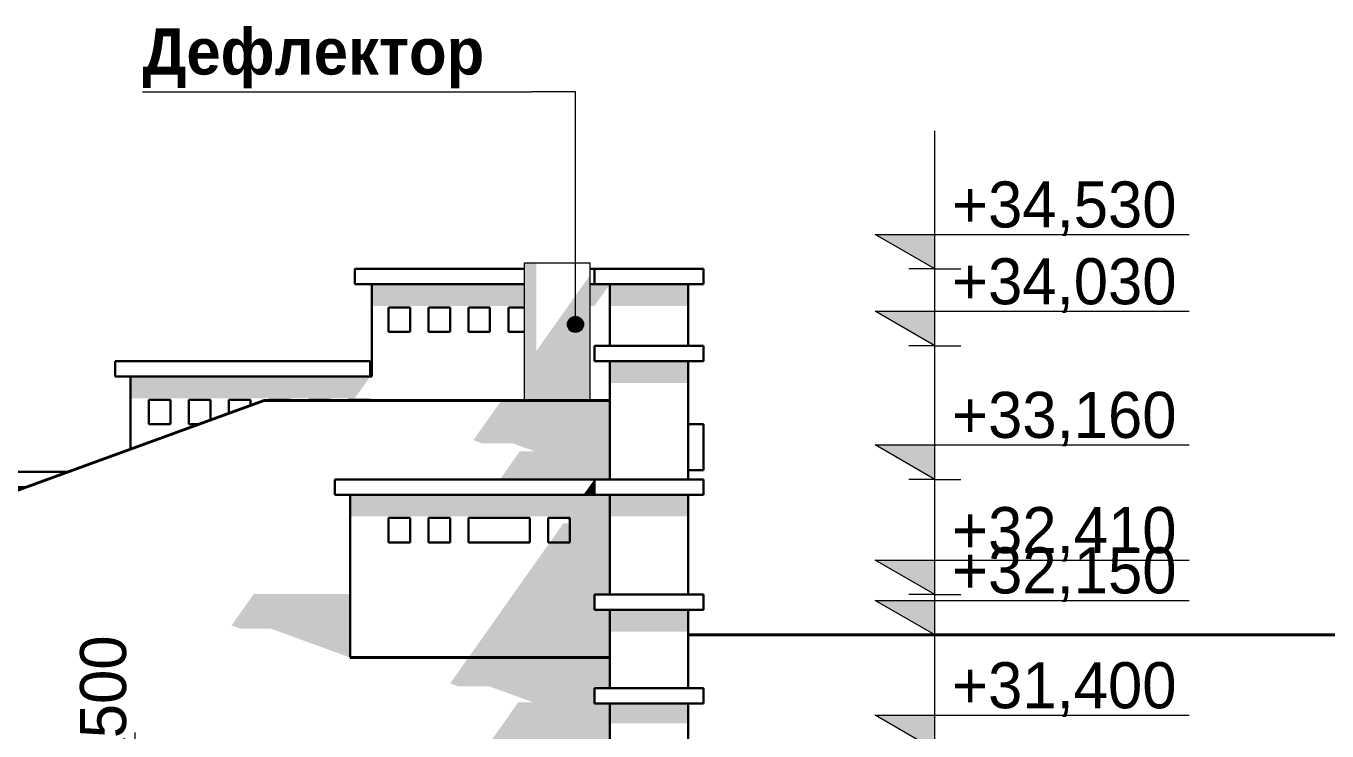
# Model space of a CAD drawing. Extents: x 433743 to 1380979, y -3599 to 36112.
# Drawn here: x 455768 to 464238, y 31522 to 36112 of the extents above; entities that cross this region are included whole.
import ezdxf
from ezdxf.enums import TextEntityAlignment as Align

# ---------------------------------------------------------------- set-up
doc = ezdxf.new("R2010")
doc.units = 0
doc.header["$MEASUREMENT"] = 0
for name, color, linetype, lineweight in [('0_Ном_пера__1', 7, 'Continuous', 13), ('0_Ном_пера__120', 7, 'Continuous', 13), ('0_Ном_пера__61', 7, 'Continuous', 40), ('0_Ном_пера__7', 7, 'Continuous', 5), ('Двери ArchiCAD_Ном_пера__41', 7, 'Continuous', 30), ('Интерьер- Перегородка_Ном_пера__41', 7, 'Continuous', 30), ('Интерьер- Перегородка_Ном_пера__7', 7, 'Continuous', 5), ('Колонны_Ном_пера__21', 7, 'Continuous', 20), ('Колонны_Ном_пера__7', 7, 'Continuous', 5), ('Крыши_Ном_пера__61', 7, 'Continuous', 40), ('Крыши_Ном_пера__7', 7, 'Continuous', 5), ('Перекрытия_Ном_пера__41', 7, 'Continuous', 30), ('Перекрытия_Ном_пера__7', 7, 'Continuous', 5), ('Стены наружные_Ном_пера__41', 7, 'Continuous', 30), ('Стены наружные_Ном_пера__7', 7, 'Continuous', 5)]:
    doc.layers.add(name, color=color, linetype=linetype, lineweight=lineweight)
doc.layers.add('0_Ном_пера__98', color=7, linetype='Continuous', lineweight=13, true_color=0x001f3e)
for name, color, linetype in [('Двери ArchiCAD', 7, 'Continuous'), ('Интерьер- Перегородка', 7, 'Continuous'), ('Колонны', 7, 'Continuous'), ('Крыши', 7, 'Continuous'), ('Перекрытия', 7, 'Continuous'), ('Стены наружные', 7, 'Continuous')]:
    doc.layers.add(name, color=color, linetype=linetype)
doc.styles.add('СГЕНЕРИР_СТИЛЬ_1', font='')
doc.styles.add('СГЕНЕРИР_СТИЛЬ_2', font='')
doc.styles.add('СГЕНЕРИР_СТИЛЬ_3', font='')
doc.styles.get('СГЕНЕРИР_СТИЛЬ_1').set_extended_font_data('Century Gothic')
doc.styles.get('СГЕНЕРИР_СТИЛЬ_2').set_extended_font_data('Century Gothic', bold=True)
doc.styles.get('СГЕНЕРИР_СТИЛЬ_3').set_extended_font_data('Arial Unicode MS Кириллический')
doc.dimstyles.new('СГЕНЕРИР_СТИЛЬ__2', dxfattribs={"dimtxt": 300, "dimasz": 142.5, "dimexe": 0.18, "dimexo": 300, "dimgap": 0.09, "dimtad": 1, "dimdec": 0, "dimzin": 0, "dimdsep": 46, "dimtxsty": 'СГЕНЕРИР_СТИЛЬ_3', "dimblk": 'ARROWHEAD_6', "dimblk1": 'ARROWHEAD_6', "dimblk2": 'ARROWHEAD_6', "dimcen": 0.09, "dimclrd": 256, "dimclre": 256, "dimclrt": 256, "dimadec": 0, "dimazin": 0, "dimtfac": 1, "dimtdec": 4, "dimtmove": 0, "dimatfit": 3, "dimfxl": 0, "dimtolj": 1, "dimtzin": 0, "dimarcsym": 0})

# ---------------------------------------------------------------- blocks, each defined once
blk = doc.blocks.new('Элемент разреза_18', base_point=(133390.9, 0))
at = {"layer": 'Перекрытия_Ном_пера__41', "linetype": 'Continuous'}
for p, q in [((460078.9, 33520), (460178.9, 33520)), ((460178.9, 33220), (460178.9, 33520)), ((460078.9, 33220), (460178.9, 33220))]:
    blk.add_line(p, q, dxfattribs=at)
blk = doc.blocks.new('Элемент разреза_19', base_point=(133390.9, 0))
at = {"layer": 'Перекрытия_Ном_пера__41', "linetype": 'Continuous'}
for p, q in [((459468.9, 34530), (460178.9, 34530)), ((459468.9, 34430), (459468.9, 34530)), ((460178.9, 34430), (460178.9, 34530)), ((459468.9, 34430), (460178.9, 34430))]:
    blk.add_line(p, q, dxfattribs=at)
blk = doc.blocks.new('Элемент разреза_20', base_point=(133390.9, 0))
at = {"layer": 'Перекрытия_Ном_пера__41', "linetype": 'Continuous'}
for p, q in [((454013.9, 33210), (456042.5, 33210)), ((454013.9, 33110), (454013.9, 33210)), ((454013.9, 33110), (455767.8, 33110))]:
    blk.add_line(p, q, dxfattribs=at)
blk = doc.blocks.new('Элемент разреза_21', base_point=(133390.9, 0))
at = {"layer": 'Перекрытия_Ном_пера__41', "linetype": 'Continuous'}
for p, q in [((456348.9, 33929.9), (458008.9, 33929.9)), ((456348.9, 33829.9), (456348.9, 33929.9)), ((458008.9, 33829.9), (458008.9, 33929.9)), ((456348.9, 33829.9), (458008.9, 33829.9))]:
    blk.add_line(p, q, dxfattribs=at)
blk = doc.blocks.new('Элемент разреза_22', base_point=(133390.9, 0))
at = {"layer": 'Перекрытия_Ном_пера__41', "linetype": 'Continuous'}
for p, q in [((457908.9, 34530), (459014.4, 34530)), ((457908.9, 34430), (457908.9, 34530)), ((459441.7, 34530), (459468.9, 34530)), ((457908.9, 34430), (459014.4, 34430)), ((459441.7, 34430), (459468.9, 34430))]:
    blk.add_line(p, q, dxfattribs=at)
blk = doc.blocks.new('Элемент разреза_23', base_point=(133390.9, 0))
at = {"layer": 'Перекрытия_Ном_пера__41', "linetype": 'Continuous'}
for p, q in [((459468.9, 34030), (460178.9, 34030)), ((459468.9, 33930), (459468.9, 34030)), ((460178.9, 33930), (460178.9, 34030)), ((459468.9, 33930), (460178.9, 33930))]:
    blk.add_line(p, q, dxfattribs=at)
blk = doc.blocks.new('Элемент разреза_25', base_point=(133390.9, 0))
at = {"layer": 'Перекрытия_Ном_пера__7', "linetype": 'Continuous'}
blk.add_hatch(color=256, dxfattribs=at).paths.add_polyline_path([(459468.9, 33160), (459398.2, 33060), (459468.9, 33060)], flags=0)
at = {"layer": 'Перекрытия_Ном_пера__41', "linetype": 'Continuous'}
for p, q in [((459468.9, 33160), (457778.9, 33160)), ((457778.9, 33160), (459468.9, 33160)), ((457778.9, 33060), (457778.9, 33160)), ((459468.9, 33160), (460178.9, 33160)), ((459468.9, 33060), (459468.9, 33160)), ((460178.9, 33060), (460178.9, 33160)), ((457778.9, 33060), (459468.9, 33060)), ((459468.9, 33060), (460178.9, 33060))]:
    blk.add_line(p, q, dxfattribs=at)
blk = doc.blocks.new('Элемент разреза_111', base_point=(133390.9, 0))
at = {"layer": 'Перекрытия_Ном_пера__41', "linetype": 'Continuous'}
for p, q in [((459468.9, 32410), (460178.9, 32410)), ((459468.9, 32310), (459468.9, 32410)), ((460178.9, 32310), (460178.9, 32410)), ((459468.9, 32310), (460178.9, 32310))]:
    blk.add_line(p, q, dxfattribs=at)
blk = doc.blocks.new('Элемент разреза_916', base_point=(133390.9, 0))
at = {"layer": 'Перекрытия_Ном_пера__41', "linetype": 'Continuous'}
for p, q in [((459468.9, 31800), (460178.9, 31800)), ((459468.9, 31700), (459468.9, 31800)), ((460178.9, 31700), (460178.9, 31800)), ((459468.9, 31700), (460178.9, 31700))]:
    blk.add_line(p, q, dxfattribs=at)
blk = doc.blocks.new('Элемент разреза_131', base_point=(133390.9, 0))
at = {"layer": 'Крыши_Ном_пера__7', "linetype": 'Continuous'}
for points in [[(458680.8, 33415.4), (458737, 33395), (458937, 33395), (459082.5, 33342.1), (458982.5, 33342.1), (458853.7, 33160), (459468.9, 33160), (459568.9, 33160), (459568.9, 33671), (458861.5, 33671)], [(459179, 32750), (459308.9, 32750), (459308.9, 32874.2), (459266.8, 32874.2)], [(459308.9, 32910), (459269.5, 32910), (459308.9, 32895.7)], [(457251.6, 32414.2), (457106.3, 32208.7), (457162.5, 32188.3), (457362.5, 32188.3), (457878.9, 32000.3), (457878.9, 32185.9), (457878.9, 32414.2)], [(458648.9, 32000.3), (458530.2, 31832.4), (458586.4, 31811.9), (458786.4, 31811.9), (459072.4, 31707.8), (458972.4, 31707.8), (458754.7, 31400), (459538.6, 31400), (459568.9, 31405.3), (459568.9, 31700), (459468.9, 31700), (459468.9, 31800), (459568.9, 31800), (459568.9, 32000.3)]]:
    blk.add_hatch(color=256, dxfattribs=at).paths.add_polyline_path(points, flags=0)
at = {"layer": 'Крыши_Ном_пера__61', "linetype": 'Continuous'}
for p, q in [((457312.1, 33672.1), (453228.9, 32185.9)), ((457313.2, 33672.1), (457312.1, 33672.1)), ((459568.9, 32000.3), (457878.9, 32000.3))]:
    blk.add_line(p, q, dxfattribs=at)
blk = doc.blocks.new('Элемент разреза_134', base_point=(133390.9, 0))
at = {"layer": 'Крыши_Ном_пера__61', "linetype": 'Continuous'}
blk.add_line((465425.2, 32147.7), (460078.9, 32148), dxfattribs=at)
blk = doc.blocks.new('Элемент разреза_138', base_point=(133390.9, 0))
at = {"layer": '0_Ном_пера__7', "linetype": 'Continuous'}
blk.add_hatch(color=256, dxfattribs=at).paths.add_polyline_path([(458861.5, 33671), (459568.9, 33671), (459568.9, 33672.6), (458862.7, 33672.6)], flags=0)
at = {"layer": '0_Ном_пера__61', "linetype": 'Continuous'}
for p, q in [((457314.8, 33672.6), (457312.5, 33671.8)), ((457314.8, 33672.6), (457314.8, 33671)), ((459568.9, 33672.6), (457314.8, 33672.6))]:
    blk.add_line(p, q, dxfattribs=at)
blk = doc.blocks.new('Элемент разреза_154', base_point=(133390.9, 0))
at = {"layer": 'Крыши_Ном_пера__61', "linetype": 'Continuous'}
blk.add_line((460078.9, 32147.7), (465425.2, 32147.7), dxfattribs=at)
blk = doc.blocks.new('Элемент разреза_160', base_point=(133390.9, 0))
at = {"layer": 'Колонны_Ном_пера__7', "linetype": 'Continuous'}
for points in [[(459014.4, 34570), (459014.4, 33672.6), (459019.5, 33672.6), (459019.5, 34570)], [(459019.5, 34570), (459019.5, 33672.6), (459034.3, 33672.6), (459034.3, 34570)], [(459034.3, 34570), (459034.3, 33672.6), (459058.1, 33672.6), (459058.1, 34570)], [(459058.1, 34570), (459058.1, 33672.6), (459090, 33672.6), (459090, 34570)], [(459412.3, 34449.9), (459412.3, 33672.6), (459431.7, 33672.6), (459431.7, 34477.4)], [(459431.7, 34477.4), (459431.7, 33672.6), (459441.7, 33672.6), (459441.7, 34491.5)], [(459348.9, 34360.3), (459348.9, 33672.6), (459384.3, 33672.6), (459384.3, 34410.3)], [(459384.3, 34410.3), (459384.3, 33672.6), (459412.3, 33672.6), (459412.3, 34449.9)], [(459308, 34302.5), (459308, 33672.6), (459348.9, 33672.6), (459348.9, 34360.3)], [(459217.1, 34173.9), (459217.1, 33672.6), (459263.4, 33672.6), (459263.4, 34239.3)], [(459263.4, 34239.3), (459263.4, 33672.6), (459308, 33672.6), (459308, 34302.5)], [(459171.4, 34109.2), (459171.4, 33672.6), (459217.1, 33672.6), (459217.1, 34173.9)], [(459128.3, 34048.4), (459128.3, 33672.6), (459171.4, 33672.6), (459171.4, 34109.2)], [(459090, 33672.6), (459128.3, 33672.6), (459128.3, 34048.4), (459090, 33994.1)]]:
    blk.add_hatch(color=256, dxfattribs=at).paths.add_polyline_path(points, flags=0)
at = {"layer": 'Колонны_Ном_пера__21', "linetype": 'Continuous'}
for p, q in [((459014.4, 34570), (459019.5, 34570)), ((459014.4, 33672.6), (459014.4, 34570)), ((459019.5, 34570), (459034.3, 34570)), ((459034.3, 34570), (459058.1, 34570)), ((459058.1, 34570), (459090, 34570)), ((459090, 34570), (459128.3, 34570)), ((459128.3, 34570), (459171.4, 34570)), ((459171.4, 34570), (459217.1, 34570)), ((459217.1, 34570), (459263.4, 34570)), ((459263.4, 34570), (459308, 34570)), ((459308, 34570), (459348.9, 34570)), ((459348.9, 34570), (459384.3, 34570)), ((459384.3, 34570), (459412.3, 34570)), ((459412.3, 34570), (459431.7, 34570)), ((459431.7, 34570), (459441.7, 34570)), ((459441.7, 33672.6), (459441.7, 34570))]:
    blk.add_line(p, q, dxfattribs=at)
blk = doc.blocks.new('Элемент разреза_179', base_point=(133390.9, 0))
at = {"layer": 'Стены наружные_Ном_пера__7', "linetype": 'Continuous'}
for points in [[(458018.9, 34430), (458018.9, 34288.9), (459014.4, 34288.9), (459014.4, 34430)], [(459568.9, 34430), (459441.7, 34430), (459441.7, 34288.9), (459469.1, 34288.9)]]:
    blk.add_hatch(color=256, dxfattribs=at).paths.add_polyline_path(points, flags=0)
at = {"layer": 'Стены наружные_Ном_пера__41', "linetype": 'Continuous'}
blk.add_line((458018.9, 34430), (458018.9, 33828.9), dxfattribs=at)
blk = doc.blocks.new('Элемент разреза_180', base_point=(133390.9, 0))
at = {"layer": 'Интерьер- Перегородка_Ном_пера__7', "linetype": 'Continuous'}
for points in [[(470248.9, 33060), (468808.9, 33060), (468808.9, 32918.6), (469978.2, 32918.6), (469972.1, 32910), (469988.9, 32910), (469988.9, 32750), (469859, 32750), (469328.9, 32000.3), (470148.9, 32000.3), (470148.9, 32050), (470248.9, 32050), (470248.9, 32460), (470148.9, 32460), (470148.9, 32560), (470248.9, 32560)], [(463728.9, 30326.7), (463728.9, 29400), (463730.6, 29400), (463730.1, 29654.7)]]:
    blk.add_hatch(color=256, dxfattribs=at).paths.add_polyline_path(points, flags=0)
at = {"layer": 'Интерьер- Перегородка_Ном_пера__41', "linetype": 'Continuous'}
blk.add_line((468808.9, 32000.3), (468808.9, 33060), dxfattribs=at)
blk = doc.blocks.new('Элемент разреза_258', base_point=(133390.9, 0))
at = {"layer": 'Стены наружные_Ном_пера__7', "linetype": 'Continuous'}
blk.add_hatch(color=256, dxfattribs=at).paths.add_polyline_path([(456448.9, 33828.9), (456448.9, 33688.8), (457909.1, 33688.8), (458008.2, 33828.9)], flags=0)
at = {"layer": 'Стены наружные_Ном_пера__41', "linetype": 'Continuous'}
for p, q in [((456448.9, 33357.9), (456448.9, 33828.9)), ((456448.9, 33828.9), (458018.9, 33828.9))]:
    blk.add_line(p, q, dxfattribs=at)
blk = doc.blocks.new('Элемент разреза_277', base_point=(133390.9, 0))
at = {"layer": 'Стены наружные_Ном_пера__7', "linetype": 'Continuous'}
for points in [[(459568.9, 33060), (459568.9, 32918.6), (460078.9, 32918.6), (460078.9, 33060)], [(459568.9, 32310), (459568.9, 32168.6), (460078.9, 32168.6), (460078.9, 32310)], [(459568.9, 31700), (459568.9, 31572.7), (460078.9, 31572.7), (460078.9, 31700)], [(460078.9, 30900), (459568.9, 30900), (459568.9, 30772.7), (460078.9, 30772.7)]]:
    blk.add_hatch(color=256, dxfattribs=at).paths.add_polyline_path(points, flags=0)
at = {"layer": 'Стены наружные_Ном_пера__41', "linetype": 'Continuous'}
for p, q in [((459568.9, 33060), (459568.9, 32410)), ((460078.9, 33060), (460078.9, 32410)), ((459568.9, 31800), (459568.9, 32310)), ((460078.9, 31800), (460078.9, 32310)), ((459568.9, 31400), (459568.9, 31700)), ((460078.9, 31400), (460078.9, 31700)), ((459568.9, 27900), (459568.9, 30900)), ((460078.9, 27900), (460078.9, 30900))]:
    blk.add_line(p, q, dxfattribs=at)
blk = doc.blocks.new('Элемент разреза_279', base_point=(133390.9, 0))
at = {"layer": 'Интерьер- Перегородка_Ном_пера__7', "linetype": 'Continuous'}
for points in [[(451548.9, 33060), (451548.9, 32918.6), (452713.9, 32918.6), (452713.9, 33060)], [(457878.9, 33060), (457878.9, 32918.6), (459298.2, 32918.6), (459292.1, 32910), (459308.9, 32910), (459308.9, 32750), (459179, 32750), (458648.9, 32000.3), (459568.9, 32000.3), (459568.9, 32310), (459468.9, 32310), (459468.9, 32410), (459568.9, 32410), (459568.9, 33060)]]:
    blk.add_hatch(color=256, dxfattribs=at).paths.add_polyline_path(points, flags=0)
at = {"layer": 'Интерьер- Перегородка_Ном_пера__41', "linetype": 'Continuous'}
for p, q in [((451548.9, 31574.4), (451548.9, 33060)), ((452713.9, 33060), (452713.9, 32560)), ((457878.9, 33060), (457878.9, 32000.3)), ((452713.9, 32460), (452713.9, 31998.5))]:
    blk.add_line(p, q, dxfattribs=at)
blk = doc.blocks.new('Элемент разреза_484', base_point=(133390.9, 0))
at = {"layer": 'Стены наружные_Ном_пера__7', "linetype": 'Continuous'}
for points in [[(460078.9, 34430), (459568.9, 34430), (459568.9, 34288.6), (460078.9, 34288.6)], [(460078.9, 33930), (459568.9, 33930), (459568.9, 33787.2), (460077.9, 33787.2), (460078.9, 33788.6)]]:
    blk.add_hatch(color=256, dxfattribs=at).paths.add_polyline_path(points, flags=0)
at = {"layer": 'Стены наружные_Ном_пера__41', "linetype": 'Continuous'}
for p, q in [((459568.9, 34030), (459568.9, 34430)), ((460078.9, 34030), (460078.9, 34430)), ((459568.9, 33160), (459568.9, 33930)), ((460078.9, 33160), (460078.9, 33930))]:
    blk.add_line(p, q, dxfattribs=at)
blk = doc.blocks.new('Элемент разреза_794', base_point=(133390.9, 0))
at = {"layer": 'Двери ArchiCAD_Ном_пера__41', "linetype": 'Continuous'}
for p, q in [((456828.9, 33679), (456828.9, 33520)), ((456968.9, 33679), (456828.9, 33679)), ((456968.9, 33547.2), (456968.9, 33679)), ((456828.9, 33520), (456894.3, 33520))]:
    blk.add_line(p, q, dxfattribs=at)
blk = doc.blocks.new('Элемент разреза_795', base_point=(133390.9, 0))
at = {"layer": 'Двери ArchiCAD_Ном_пера__41', "linetype": 'Continuous'}
for p, q in [((457488.9, 33679), (457348.9, 33679)), ((457348.9, 33679), (457348.9, 33672.6)), ((457488.9, 33672.6), (457488.9, 33679))]:
    blk.add_line(p, q, dxfattribs=at)
blk = doc.blocks.new('Элемент разреза_796', base_point=(133390.9, 0))
at = {"layer": 'Двери ArchiCAD_Ном_пера__41', "linetype": 'Continuous'}
for p, q in [((457868.9, 33679), (457868.9, 33672.6)), ((458008.9, 33679), (457868.9, 33679)), ((458008.9, 33672.6), (458008.9, 33679))]:
    blk.add_line(p, q, dxfattribs=at)
blk = doc.blocks.new('Элемент разреза_797', base_point=(133390.9, 0))
at = {"layer": 'Двери ArchiCAD_Ном_пера__41', "linetype": 'Continuous'}
for p, q in [((457608.9, 33679), (457748.9, 33679)), ((457608.9, 33672.6), (457608.9, 33679)), ((457748.9, 33679), (457748.9, 33672.6))]:
    blk.add_line(p, q, dxfattribs=at)
blk = doc.blocks.new('Элемент разреза_798', base_point=(133390.9, 0))
at = {"layer": 'Двери ArchiCAD_Ном_пера__41', "linetype": 'Continuous'}
for p, q in [((457088.9, 33679), (457228.9, 33679)), ((457088.9, 33590.8), (457088.9, 33679)), ((457228.9, 33679), (457228.9, 33641.8))]:
    blk.add_line(p, q, dxfattribs=at)
blk = doc.blocks.new('Элемент разреза_799', base_point=(133390.9, 0))
at = {"layer": 'Двери ArchiCAD_Ном_пера__41', "linetype": 'Continuous'}
for p, q in [((456708.9, 33679), (456568.9, 33679)), ((456568.9, 33679), (456568.9, 33520)), ((456708.9, 33520), (456708.9, 33679)), ((456568.9, 33520), (456708.9, 33520))]:
    blk.add_line(p, q, dxfattribs=at)
blk = doc.blocks.new('Элемент разреза_801', base_point=(133390.9, 0))
at = {"layer": 'Двери ArchiCAD_Ном_пера__41', "linetype": 'Continuous'}
for p, q in [((458268.9, 32910), (458128.9, 32910)), ((458128.9, 32910), (458128.9, 32750)), ((458268.9, 32750), (458268.9, 32910)), ((458128.9, 32750), (458268.9, 32750))]:
    blk.add_line(p, q, dxfattribs=at)
blk = doc.blocks.new('Элемент разреза_802', base_point=(133390.9, 0))
at = {"layer": 'Двери ArchiCAD_Ном_пера__41', "linetype": 'Continuous'}
for p, q in [((458528.9, 32910), (458388.9, 32910)), ((458388.9, 32910), (458388.9, 32750)), ((458528.9, 32750), (458528.9, 32910)), ((458388.9, 32750), (458528.9, 32750))]:
    blk.add_line(p, q, dxfattribs=at)
blk = doc.blocks.new('Элемент разреза_803', base_point=(133390.9, 0))
at = {"layer": 'Двери ArchiCAD_Ном_пера__41', "linetype": 'Continuous'}
for p, q in [((459048.9, 32910), (458648.9, 32910)), ((458648.9, 32910), (458648.9, 32750)), ((459048.9, 32750), (459048.9, 32910)), ((458648.9, 32750), (459048.9, 32750))]:
    blk.add_line(p, q, dxfattribs=at)
blk = doc.blocks.new('Элемент разреза_804', base_point=(133390.9, 0))
at = {"layer": 'Двери ArchiCAD_Ном_пера__41', "linetype": 'Continuous'}
for p, q in [((459308.9, 32910), (459168.9, 32910)), ((459168.9, 32910), (459168.9, 32750)), ((459308.9, 32750), (459308.9, 32910)), ((459168.9, 32750), (459308.9, 32750))]:
    blk.add_line(p, q, dxfattribs=at)
blk = doc.blocks.new('Элемент разреза_805', base_point=(133390.9, 0))
at = {"layer": 'Двери ArchiCAD_Ном_пера__41', "linetype": 'Continuous'}
for p, q in [((458388.9, 34120), (458388.9, 34279)), ((458388.9, 34279), (458528.9, 34279)), ((458528.9, 34279), (458528.9, 34120)), ((458528.9, 34120), (458388.9, 34120))]:
    blk.add_line(p, q, dxfattribs=at)
blk = doc.blocks.new('Элемент разреза_806', base_point=(133390.9, 0))
at = {"layer": 'Двери ArchiCAD_Ном_пера__41', "linetype": 'Continuous'}
for p, q in [((458908.9, 34279), (459014.4, 34279)), ((458908.9, 34120), (458908.9, 34279)), ((459014.4, 34120), (458908.9, 34120))]:
    blk.add_line(p, q, dxfattribs=at)
blk = doc.blocks.new('Элемент разреза_807', base_point=(133390.9, 0))
at = {"layer": 'Двери ArchiCAD_Ном_пера__41', "linetype": 'Continuous'}
for p, q in [((458788.9, 34279), (458648.9, 34279)), ((458648.9, 34279), (458648.9, 34120)), ((458788.9, 34120), (458788.9, 34279)), ((458648.9, 34120), (458788.9, 34120))]:
    blk.add_line(p, q, dxfattribs=at)
blk = doc.blocks.new('Элемент разреза_808', base_point=(133390.9, 0))
at = {"layer": 'Двери ArchiCAD_Ном_пера__41', "linetype": 'Continuous'}
for p, q in [((458268.9, 34279), (458128.9, 34279)), ((458128.9, 34279), (458128.9, 34120)), ((458268.9, 34120), (458268.9, 34279)), ((458128.9, 34120), (458268.9, 34120))]:
    blk.add_line(p, q, dxfattribs=at)
blk = doc.blocks.new('Линейный размер_3', base_point=(461685.1, 3650))
at = {"layer": '0_Ном_пера__98', "linetype": 'Continuous'}
blk.add_hatch(color=256, dxfattribs=at).paths.add_polyline_path([(461685.1, 31400), (461295.9, 31625), (461685.1, 31625)], flags=0)
for p, q in [((461685.1, 31400), (461685.1, 32300)), ((461685.1, 30900), (461685.1, 31800)), ((461685.1, 31400), (461295.9, 31625)), ((461295.9, 31625), (461685.1, 31625)), ((461685.1, 31625), (463342.1, 31625))]:
    blk.add_line(p, q, dxfattribs=at)
at = {"layer": '0_Ном_пера__98', "insert": (461797.6, 31970), "char_height": 300, "attachment_point": 1, "style": 'СГЕНЕРИР_СТИЛЬ_1'}
blk.add_mtext('{+31,400}', dxfattribs=at)
blk = doc.blocks.new('Линейный размер_16', base_point=(461685.1, 32147.7))
at = {"layer": '0_Ном_пера__98', "linetype": 'Continuous'}
for points in [[(461685.1, 34530), (461295.9, 34755), (461685.1, 34755)], [(461685.1, 34030), (461295.9, 34255), (461685.1, 34255)], [(461685.1, 33160), (461295.9, 33385), (461685.1, 33385)], [(461685.1, 32410), (461295.9, 32635), (461685.1, 32635)], [(461685.1, 32147.7), (461295.9, 32372.7), (461685.1, 32372.7)]]:
    blk.add_hatch(color=256, dxfattribs=at).paths.add_polyline_path(points, flags=0)
for p, q in [((461685.1, 34530), (461685.1, 35430)), ((461685.1, 34030), (461685.1, 34930)), ((461685.1, 34530), (461295.9, 34755)), ((461295.9, 34755), (461685.1, 34755)), ((461685.1, 34755), (463342.1, 34755)), ((461685.1, 34530), (461516.4, 34530)), ((461685.1, 34530), (461853.9, 34530)), ((461685.1, 34030), (461295.9, 34255)), ((461295.9, 34255), (461685.1, 34255)), ((461685.1, 34255), (463342.1, 34255)), ((461685.1, 33160), (461685.1, 34060)), ((461685.1, 34030), (461516.4, 34030)), ((461685.1, 34030), (461853.9, 34030)), ((461685.1, 33160), (461295.9, 33385)), ((461295.9, 33385), (461685.1, 33385)), ((461685.1, 33385), (463342.1, 33385)), ((461685.1, 32410), (461685.1, 33310)), ((461685.1, 33160), (461516.4, 33160)), ((461685.1, 33160), (461853.9, 33160)), ((461685.1, 32147.7), (461685.1, 33047.7)), ((461685.1, 32410), (461295.9, 32635)), ((461295.9, 32635), (461685.1, 32635)), ((461685.1, 32635), (463342.1, 32635)), ((461685.1, 32147.7), (461295.9, 32372.7)), ((461295.9, 32372.7), (461685.1, 32372.7)), ((461685.1, 32410), (461516.4, 32410)), ((461685.1, 32410), (461853.9, 32410)), ((461685.1, 32372.7), (463342.1, 32372.7)), ((461685.1, 32147.7), (461516.4, 32147.7)), ((461685.1, 32147.7), (461853.9, 32147.7))]:
    blk.add_line(p, q, dxfattribs=at)
at = {"layer": '0_Ном_пера__98', "char_height": 300, "attachment_point": 1, "style": 'СГЕНЕРИР_СТИЛЬ_1'}
for s, insert in [('{+34,530}', (461797.6, 35100)), ('{+34,030}', (461797.6, 34600)), ('{+33,160}', (461797.6, 33730)), ('{+32,410}', (461797.6, 32980)), ('{+32,150}', (461797.6, 32717.7))]:
    blk.add_mtext(s, dxfattribs=dict(at, insert=insert))
blk = doc.blocks.new('*D1099', base_point=(133390.9, 0))
at = {"layer": '0_Ном_пера__98', "linetype": 'Continuous'}
for p, q in [((447015.8, 30890), (447015.8, 31002.5)), ((447090.8, 30815), (446940.8, 30965)), ((447315.8, 30890), (446875.2, 30890)), ((447015.8, 29700), (447015.8, 30890)), ((446940.8, 29775), (447090.8, 29625)), ((447315.8, 29700), (446875.2, 29700))]:
    blk.add_line(p, q, dxfattribs=at)
at = {"layer": '0_Ном_пера__98', "insert": (446655.8, 30965), "char_height": 300, "attachment_point": 1, "rotation": 90, "style": 'СГЕНЕРИР_СТИЛЬ_1'}
blk.add_mtext('{1\xa0190}', dxfattribs=at)
blk = doc.blocks.new('ARROWHEAD_6')
at = {"linetype": 'Continuous'}
for p, q in [((0, 0), (-1, 0)), ((-0.5, -0.5), (0.5, 0.5))]:
    blk.add_line(p, q, dxfattribs=at)
blk = doc.blocks.new('*D1141', base_point=(133390.9, 0))
at = {"layer": '0_Ном_пера__98', "linetype": 'Continuous'}
for p, q in [((456480, 31400), (456480, 31512.5)), ((456555, 31325), (456405, 31475)), ((456620.6, 31400), (456339.4, 31400)), ((456480, 30900), (456480, 31400)), ((456405, 30975), (456555, 30825)), ((456620.6, 30900), (456339.4, 30900))]:
    blk.add_line(p, q, dxfattribs=at)
at = {"layer": '0_Ном_пера__98', "insert": (456120, 31475), "char_height": 300, "attachment_point": 1, "rotation": 90, "style": 'СГЕНЕРИР_СТИЛЬ_1'}
blk.add_mtext('{500}', dxfattribs=at)
blk = doc.blocks.new('*D1163', base_point=(133390.9, 0))
at = {"layer": '0_Ном_пера__98', "linetype": 'Continuous'}
for p, q in [((497634.2, 31400), (497634.2, 31512.5)), ((497709.2, 31325), (497559.2, 31475)), ((497774.8, 31400), (497493.5, 31400)), ((497634.2, 30900), (497634.2, 31400)), ((497559.2, 30975), (497709.2, 30825)), ((497774.8, 30900), (497493.5, 30900))]:
    blk.add_line(p, q, dxfattribs=at)
at = {"layer": '0_Ном_пера__98', "insert": (497274.2, 31475), "char_height": 300, "attachment_point": 1, "rotation": 90, "style": 'СГЕНЕРИР_СТИЛЬ_1'}
blk.add_mtext('{500}', dxfattribs=at)
blk = doc.blocks.new('Выносная надпись_3', base_point=(459345.5, 34168.9))
at = {"layer": '0_Ном_пера__120', "linetype": 'Continuous'}
blk.add_hatch(color=256, dxfattribs=at).paths.add_polyline_path([(459398, 34168.9), (459394, 34189), (459382.6, 34206), (459365.6, 34217.4), (459345.5, 34221.4), (459325.4, 34217.4), (459308.4, 34206), (459297, 34189), (459293, 34168.9), (459297, 34148.8), (459308.4, 34131.7), (459325.4, 34120.4), (459345.5, 34116.4), (459365.6, 34120.4), (459382.6, 34131.7), (459394, 34148.8)], flags=0)
for p, q in [((456526.6, 35683), (459059.3, 35683)), ((456526.6, 35683), (459059.3, 35683)), ((459345.5, 35683), (459059.4, 35683)), ((459345.5, 34221.4), (459345.5, 35683))]:
    blk.add_line(p, q, dxfattribs=at)
blk.add_circle((459345.5, 34168.9), 52.5, dxfattribs=at)
at = {"layer": '0_Ном_пера__1', "style": 'СГЕНЕРИР_СТИЛЬ_2'}
blk.add_attdef('txt1', text='', height=300, dxfattribs=at).set_placement((456526.6, 35705.7), align=Align.BOTTOM_LEFT)

msp = doc.modelspace()

# ---------------------------------------------------------------- block references
at = {"linetype": 'Continuous'}
ref = msp.add_blockref('Выносная надпись_3', (459345.5, 34168.9), dxfattribs=at)
ref.add_attrib('txt1', 'Дефлектор', dxfattribs={"layer": '0_Ном_пера__1', "color": 7, "linetype": 'Continuous', "height": 300, "style": 'СГЕНЕРИР_СТИЛЬ_2'}).set_placement((456526.6, 35705.7), align=Align.BOTTOM_LEFT)
for name, p in [('Линейный размер_16', (461685.1, 32147.7)), ('Линейный размер_3', (461685.1, 3650))]:
    msp.add_blockref(name, p, dxfattribs=at)
msp.add_blockref('Элемент разреза_138', (133390.9, 0))
at = {"layer": 'Двери ArchiCAD'}
for name in ['Элемент разреза_808', 'Элемент разреза_805', 'Элемент разреза_807', 'Элемент разреза_806', 'Элемент разреза_799', 'Элемент разреза_794', 'Элемент разреза_798', 'Элемент разреза_795', 'Элемент разреза_797', 'Элемент разреза_796', 'Элемент разреза_801', 'Элемент разреза_802', 'Элемент разреза_803', 'Элемент разреза_804']:
    msp.add_blockref(name, (133390.9, 0), dxfattribs=at)
at = {"layer": 'Интерьер- Перегородка'}
for name in ['Элемент разреза_279', 'Элемент разреза_180']:
    msp.add_blockref(name, (133390.9, 0), dxfattribs=at)
at = {"layer": 'Колонны'}
msp.add_blockref('Элемент разреза_160', (133390.9, 0), dxfattribs=at)
at = {"layer": 'Крыши'}
for name in ['Элемент разреза_131', 'Элемент разреза_154', 'Элемент разреза_134']:
    msp.add_blockref(name, (133390.9, 0), dxfattribs=at)
at = {"layer": 'Перекрытия'}
for name in ['Элемент разреза_22', 'Элемент разреза_19', 'Элемент разреза_23', 'Элемент разреза_21', 'Элемент разреза_18', 'Элемент разреза_20', 'Элемент разреза_25', 'Элемент разреза_111', 'Элемент разреза_916']:
    msp.add_blockref(name, (133390.9, 0), dxfattribs=at)
at = {"layer": 'Стены наружные'}
for name in ['Элемент разреза_179', 'Элемент разреза_484', 'Элемент разреза_258', 'Элемент разреза_277']:
    msp.add_blockref(name, (133390.9, 0), dxfattribs=at)

# ---------------------------------------------------------------- dimensions: what is measured, and where the dimension line sits
at = {"linetype": 'Continuous'}
for base, p1, p2, picture, middle in [((456480, 0), (455768.9, 30900), (455768.9, 31400), '*D1141', (456270, 31812.4)), ((497634.2, 0), (455768.9, 30900), (455768.9, 31400), '*D1163', (497424.2, 31812.4)), ((447015.8, 0), (1380567.2, 29700), (1380979.5, 30890), '*D1099', (446805.8, 31479.3))]:
    dim = msp.add_linear_dim(base=base, p1=p1, p2=p2, angle=90, dimstyle='СГЕНЕРИР_СТИЛЬ__2', dxfattribs=at)
    dim.commit()
    dim.dimension.update_dxf_attribs({"geometry": picture, "text_midpoint": middle})

doc.saveas('drawing.dxf')
